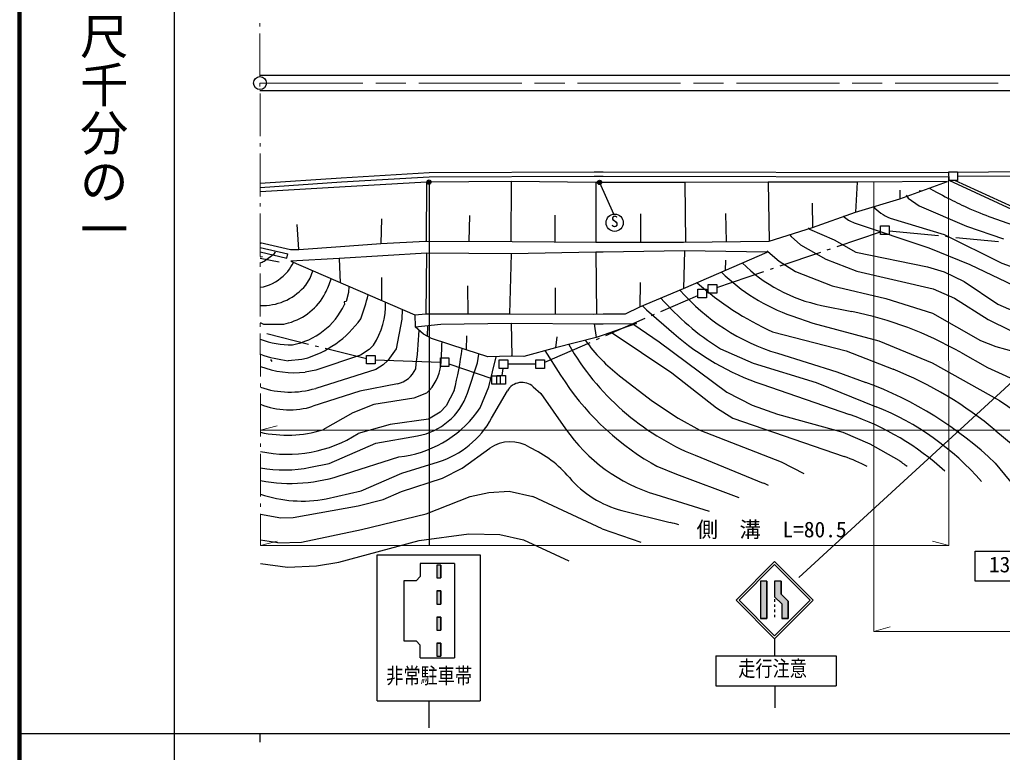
# Model space of a CAD drawing. Units: millimetres, scale not verified. Extents: x 40000 to 680000, y 20000 to 380000.
# Drawn here: x 40000 to 154488, y 202820 to 288241 of the extents above; entities that cross this region are included whole.
import ezdxf
from ezdxf.enums import TextEntityAlignment as Align

# ---------------------------------------------------------------- set-up
doc = ezdxf.new("R2010")
doc.units = ezdxf.units.MM
doc.header["$LTSCALE"] = 1000
doc.header["$PDMODE"] = 32
doc.header["$PDSIZE"] = 500
doc.linetypes.add('CHAIN', pattern=[18.5, 12, -1.5, 3.5, -1.5])
for name, color, linetype, lineweight in [('M-BGD', 7, 'Continuous', 25), ('M-BGD-HTXT', 7, 'Continuous', 13), ('M-BMK', 2, 'CHAIN', 13), ('M-BMK-ROW', 30, 'Continuous', 25), ('M-BMK-SRVR', 3, 'Continuous', 25), ('M-STR-HTXT', 7, 'Continuous', 13), ('M-STR-STRC', 7, 'Continuous', 25), ('M-STR-STRD', 7, 'Continuous', 25), ('M-TTL', 2, 'Continuous', 140), ('M-TTL-BAND', 7, 'Continuous', 25)]:
    doc.layers.add(name, color=color, linetype=linetype, lineweight=lineweight)
doc.styles.add('@ＭＳ ゴシック', font='')
doc.styles.add('ＭＳ ゴシック', font='')
doc.styles.get('@ＭＳ ゴシック').set_extended_font_data('@MS Gothic')
doc.styles.get('ＭＳ ゴシック').set_extended_font_data('MS Gothic')

msp = doc.modelspace()

# ---------------------------------------------------------------- hatches: boundary and pattern name
at = {"layer": 'M-STR-STRC'}
for points in [[(89084, 223152), (89084, 224632), (88584, 224632), (88584, 223152)], [(127044, 222788), (126294, 222788), (126294, 218425), (127044, 218425)], [(128710, 221277), (128710, 222788), (127960, 222788), (127960, 221466), (127960, 221266), (127960, 220966), (128794, 220133), (128794, 218425), (129544, 218425), (129544, 220444)], [(89084, 220112), (89084, 221632), (88584, 221632), (88584, 220112)], [(89084, 217072), (89084, 218592), (88584, 218592), (88584, 217072)], [(89084, 214032), (89084, 215552), (88584, 215552), (88584, 214032)]]:
    msp.add_hatch(color=256, dxfattribs=at).paths.add_polyline_path(points)

# ---------------------------------------------------------------- linework, layer by layer
at = {"layer": 'M-BGD'}
for p, q in [((77473, 269816), (87691, 270423)), ((87691, 270423), (106920, 270481)), ((106920, 270481), (108000, 270480)), ((108000, 270480), (148256, 270419)), ((68015, 269190), (77473, 269816)), ((68016, 268689), (77505, 269317)), ((87387, 269300), (77253, 268724)), ((77505, 269317), (87707, 269923)), ((87387, 269300), (87362, 262419)), ((97251, 269360), (87387, 269300)), ((87707, 269923), (106920, 269981)), ((97251, 269360), (97225, 262383)), ((107133, 269270), (97251, 269360)), ((106920, 269981), (108000, 269980)), ((108000, 269269), (107133, 269270)), ((107133, 269270), (107142, 262293)), ((108000, 269980), (148268, 269919)), ((117508, 269253), (108000, 269269)), ((127221, 269309), (117508, 269253)), ((117508, 269253), (117579, 262309)), ((137576, 269289), (127221, 269309)), ((127221, 269309), (127316, 262410)), ((137576, 269289), (137381, 265782)), ((148106, 269390), (137576, 269289)), ((142528, 267355), (148106, 269390)), ((160341, 263907), (148276, 269474)), ((160467, 264180), (148945, 269496)), ((160467, 264180), (148945, 269496)), ((77253, 268724), (68017, 268178)), ((142532, 268368), (142528, 267355)), ((144807, 268305), (145047, 268272)), ((132349, 266843), (132379, 264026)), ((137381, 265782), (142528, 267355)), ((143269, 267787), (143528, 267438)), ((143528, 267438), (144812, 266534)), ((122252, 265652), (122319, 262358)), ((132379, 264026), (137381, 265782)), ((144812, 266534), (150318, 264166)), ((82169, 265008), (82094, 262154)), ((92427, 265400), (92323, 262401)), ((102363, 265452), (102334, 262337)), ((112343, 265600), (112347, 262300)), ((137234, 264547), (145933, 261651)), ((141410, 265111), (147710, 263198)), ((72296, 264343), (72505, 261452)), ((127316, 262410), (132379, 264026)), ((132032, 263816), (134890, 262579)), ((150318, 264166), (154631, 262682)), ((68024, 262260), (71554, 261431)), ((82094, 262154), (87273, 262420)), ((87273, 262420), (97373, 262382)), ((97373, 262382), (107139, 262293)), ((107139, 262293), (108000, 262294)), ((108000, 262294), (117322, 262307)), ((117322, 262307), (127316, 262410)), ((129679, 263206), (129885, 262954)), ((129885, 262954), (130988, 261991)), ((134890, 262579), (137404, 261124)), ((147710, 263198), (154410, 259866)), ((68025, 261666), (71254, 260932)), ((68026, 261153), (71143, 260444)), ((69693, 260984), (69825, 261175)), ((71554, 261431), (72535, 261454)), ((72535, 261454), (77385, 261806)), ((77385, 261806), (82094, 262154)), ((107128, 261119), (97276, 260926)), ((108000, 261133), (107128, 261119)), ((107128, 261119), (107213, 253922)), ((117448, 261277), (108000, 261133)), ((117448, 261277), (117351, 256881)), ((117351, 256881), (127075, 261137)), ((127075, 261137), (117448, 261277)), ((127103, 261288), (127153, 261229)), ((127153, 261229), (128478, 260103)), ((130988, 261991), (133919, 260325)), ((137404, 261124), (145763, 259426)), ((145933, 261651), (150681, 259691)), ((68027, 260603), (68293, 260610)), ((70228, 259971), (68027, 260408)), ((68474, 260075), (69693, 260984)), ((71143, 260444), (71254, 260932)), ((77232, 260395), (71587, 260065)), ((71587, 260065), (86051, 253812)), ((87417, 261014), (77232, 260395)), ((77232, 260395), (77357, 257570)), ((87417, 261014), (87338, 253957)), ((97276, 260926), (87417, 261014)), ((97276, 260926), (97054, 253960)), ((122223, 260181), (122213, 259009)), ((128478, 260103), (130405, 258881)), ((133919, 260325), (137551, 258926)), ((71252, 258897), (70682, 258351)), ((73828, 258120), (74161, 258952)), ((130405, 258881), (134667, 257189)), ((137551, 258926), (146429, 256855)), ((145763, 259426), (147727, 258832)), ((147727, 258832), (150023, 257711)), ((150681, 259691), (156645, 256872)), ((154410, 259866), (157838, 258606)), ((73328, 257290), (73828, 258120)), ((82144, 258180), (82151, 255498)), ((112289, 257605), (112264, 254750)), ((150023, 257711), (153960, 255067)), ((73091, 257025), (73328, 257290)), ((78336, 257147), (78295, 256417)), ((92165, 257209), (92196, 253959)), ((102400, 256991), (102387, 253937)), ((112264, 254750), (117351, 256881)), ((134667, 257189), (140910, 255737)), ((146429, 256855), (148930, 255756)), ((78035, 255396), (77825, 255338)), ((77825, 255338), (77832, 255034)), ((78295, 256417), (78035, 255396)), ((140910, 255737), (146332, 254004)), ((148930, 255756), (152822, 253268)), ((84546, 254462), (84515, 253308)), ((110601, 253962), (112264, 254750)), ((113039, 254417), (116199, 251661)), ((133426, 254931), (136970, 254213)), ((84515, 253308), (83878, 249853)), ((86051, 253812), (87338, 253957)), ((86051, 253812), (86084, 252446)), ((87338, 253957), (97054, 253960)), ((97054, 253960), (106865, 253918)), ((106865, 253918), (108000, 253932)), ((108000, 253932), (110601, 253962)), ((129965, 253710), (132427, 252846)), ((146332, 254004), (151924, 250846)), ((152822, 253268), (155436, 251990)), ((68037, 252935), (68402, 252757)), ((68402, 252757), (70775, 252730)), ((70775, 252730), (71320, 252880)), ((86084, 252446), (89059, 252726)), ((87058, 251559), (86084, 252446)), ((87519, 251322), (87571, 252586)), ((89059, 252726), (97256, 252842)), ((97256, 252842), (106947, 252788)), ((97256, 252842), (97349, 248995)), ((106947, 252788), (108000, 252796)), ((106947, 252788), (107152, 251179)), ((108000, 252796), (111506, 252822)), ((110087, 252202), (108000, 251474)), ((111875, 252825), (110087, 252202)), ((111506, 252822), (111875, 252825)), ((111555, 252713), (114525, 250676)), ((132427, 252846), (140088, 250799)), ((87980, 251085), (87058, 251559)), ((92030, 249735), (87980, 251085)), ((92073, 251392), (92030, 249735)), ((102595, 251275), (102419, 249987)), ((107152, 251179), (102419, 249987)), ((108000, 251474), (107152, 251179)), ((108924, 251796), (115968, 247052)), ((127707, 251858), (136287, 249634)), ((140088, 250799), (146293, 248243)), ((151924, 250846), (153748, 250143)), ((80724, 249789), (79717, 249109)), ((81214, 250302), (80724, 249789)), ((83878, 249853), (82907, 248507)), ((94535, 248926), (92030, 249735)), ((102419, 249987), (98757, 248987)), ((101195, 249653), (103029, 246778)), ((114525, 250676), (122397, 244801)), ((121523, 249929), (121659, 249851)), ((121659, 249851), (125460, 248188)), ((136287, 249634), (141752, 247483)), ((153748, 250143), (159438, 248565)), ((69216, 248607), (69390, 248400)), ((72858, 248613), (71268, 248474)), ((73086, 248677), (72858, 248613)), ((79717, 249109), (74505, 247383)), ((82907, 248507), (82364, 248007)), ((93338, 248231), (93503, 249259)), ((97266, 248993), (94535, 248926)), ((94675, 245440), (95505, 248950)), ((98757, 248987), (97266, 248993)), ((128302, 249341), (135189, 247201)), ((149601, 249459), (152750, 247670)), ((74505, 247383), (73277, 247129)), ((81484, 247450), (74489, 245257)), ((82364, 248007), (81484, 247450)), ((92173, 244688), (93338, 248231)), ((125460, 248188), (132807, 245923)), ((146293, 248243), (154157, 243851)), ((152750, 247670), (158089, 245263)), ((109904, 246714), (113719, 243749)), ((115968, 247052), (121181, 242978)), ((135189, 247201), (138594, 245942)), ((84019, 245787), (79629, 244917)), ((93643, 242973), (94675, 245440)), ((99838, 245450), (100735, 244654)), ((126475, 245741), (136679, 242215)), ((132807, 245923), (139777, 243121)), ((79629, 244917), (74169, 243161)), ((85927, 244116), (81263, 243363)), ((87417, 244711), (85927, 244116)), ((90617, 244989), (89679, 243218)), ((94989, 241783), (96821, 244983)), ((100735, 244654), (103602, 240537)), ((122397, 244801), (125328, 243288)), ((81263, 243363), (78832, 242396)), ((89679, 243218), (88992, 242497)), ((93278, 242440), (93643, 242973)), ((113719, 243749), (116731, 241777)), ((121181, 242978), (123082, 241777)), ((125328, 243288), (128281, 242228)), ((154157, 243851), (156113, 242519)), ((78832, 242396), (75310, 240428)), ((87643, 241660), (83168, 241031)), ((88992, 242497), (87643, 241660)), ((116731, 241777), (119239, 240398)), ((123082, 241777), (136071, 237309)), ((128281, 242228), (135914, 240157)), ((83168, 241031), (79423, 239977)), ((81492, 238880), (86356, 239716)), ((119239, 240398), (128716, 236685)), ((135914, 240157), (139055, 238773)), ((153746, 240308), (156879, 237684)), ((76064, 236511), (81492, 238880)), ((91546, 235948), (94760, 238279)), ((139055, 238773), (142412, 236874)), ((77830, 235235), (84169, 237254)), ((118686, 237449), (126622, 234213)), ((73876, 236053), (76064, 236511)), ((84540, 235380), (88786, 236692)), ((89250, 234785), (91546, 235948)), ((113559, 236560), (114242, 236177)), ((114242, 236177), (116509, 235237)), ((128716, 236685), (131362, 235348)), ((153670, 236538), (157167, 232221)), ((79805, 233297), (84540, 235380)), ((84502, 233245), (89250, 234785)), ((116509, 235237), (123793, 232533)), ((75708, 232385), (79805, 233297)), ((82341, 232304), (84502, 233245)), ((87363, 230626), (92487, 232661)), ((92487, 232661), (94674, 233119)), ((94674, 233119), (97044, 233258)), ((97044, 233258), (99785, 232665)), ((107874, 228875), (99785, 232665)), ((114134, 232869), (120317, 230950)), ((71850, 230182), (79419, 231568)), ((79419, 231568), (82341, 232304)), ((68066, 230594), (70413, 230142)), ((70413, 230142), (71850, 230182)), ((79825, 228793), (87363, 230626)), ((110155, 231013), (115790, 229616)), ((72838, 227305), (79825, 228793)), ((86550, 227521), (92316, 228291)), ((92316, 228291), (95938, 228224)), ((95938, 228224), (98687, 227590)), ((107874, 228875), (112367, 227332)), ((70081, 227229), (68070, 227575)), ((70081, 227229), (72838, 227305)), ((77190, 224998), (86550, 227521)), ((98687, 227590), (103980, 225129)), ((68073, 224848), (71224, 224420)), ((71224, 224420), (74591, 224546)), ((74591, 224546), (77190, 224998))]:
    msp.add_line(p, q, dxfattribs=at)
msp.add_lwpolyline([(148255, 270480), (149254, 270504), (149279, 269504), (148279, 269480)], close=True, dxfattribs=at)
for points in [[(149256, 270443), (167341, 270654), (187340, 270688), (207340, 270723), (225075, 270754)], [(149267, 269985), (167374, 270074), (187373, 270109), (193152, 270118)]]:
    msp.add_lwpolyline(points, dxfattribs=at)
for centre, radius, start, end in [((143328, 270008), 5259, 221.99749, 248.61264), ((138659, 268404), 4111, 228.65382, 249.71717), ((133960, 265780), 2751, 221.55701, 225.53476), ((64432, 266695), 5812, 308.18135, 309.80079), ((65666, 266295), 6825, 290.24472, 294.29146), ((61913, 265400), 11380, 325.14869, 331.28637), ((137101, 274360), 21848, 225.37958, 250.93814), ((137096, 272880), 18320, 225.22043, 258.44376), ((67431, 261610), 4604, 277.4914, 314.93089), ((63508, 262373), 13516, 333.48915, 341.23307), ((68298, 261398), 6488, 267.66758, 317.62476), ((135583, 273083), 24834, 221.27546, 252.9509), ((142099, 283505), 34766, 228.22847, 245.54536), ((69407, 259629), 7014, 285.82151, 332.04059), ((64307, 259551), 16625, 338.13679, 348.28085), ((138657, 276765), 31839, 221.2377, 237.44248), ((70306, 258492), 8282, 280.17172, 335.32532), ((74355, 254921), 8269, 326.03855, 2.60168), ((122663, 265346), 14563, 226.00835, 228.63443), ((128392, 212267), 42814, 60.30548, 78.44337), ((167283, 284597), 32396, 245.71729, 264.57661), ((69857, 260330), 12091, 285.48875, 324.80071), ((19996, 255776), 66660, 352.90853, 356.77104), ((71456, 259630), 9295, 248.43193, 271.92956), ((122226, 262602), 20107, 215.7193, 232.20583), ((136118, 274358), 30198, 228.73066, 251.37826), ((20035, 252562), 69197, 356.17386, 358.43826), ((53643, 254514), 38181, 345.55333, 353.05426), ((130026, 265192), 29972, 209.62218, 247.7674), ((73312, 264383), 16039, 250.81412, 262.67548), ((72168, 259224), 12146, 250.1485, 275.23715), ((83339, 248774), 3063, 282.82229, 336.38976), ((83790, 248617), 5330, 312.88027, 352.7589), ((125479, 206666), 43942, 49.96132, 68.26337), ((129613, 263639), 31480, 212.38464, 239.33749), ((71475, 255502), 10680, 251.27489, 286.3927), ((98523, 243966), 1983, 48.46168, 149.14556), ((123293, 204623), 44060, 46.41505, 69.67942), ((85016, 247174), 7577, 280.18475, 340.8473), ((71455, 252106), 9348, 248.63434, 286.88096), ((127787, 213248), 32189, 41.02934, 68.13112), ((82702, 250424), 13251, 276.35673, 322.95044), ((85560, 246947), 10750, 287.46112, 331.29362), ((126247, 212071), 31899, 47.55495, 70.91084), ((71143, 254012), 14209, 257.44028, 287.05346), ((119908, 251865), 19855, 214.78916, 253.09289), ((71222, 252750), 15179, 257.96429, 302.70308), ((97150, 234801), 4221, 57.27942, 124.4969), ((93956, 226361), 13182, 40.07439, 65.4555), ((129395, 218433), 20022, 62.11817, 70.52139), ((70750, 251499), 15759, 260.16624, 281.44148), ((124058, 211609), 31228, 51.73213, 54.00332), ((71582, 253126), 18951, 259.29251, 289.25136), ((113326, 242855), 12259, 220.78148, 255.01116), ((112261, 199033), 37998, 66.76041, 67.79332), ((72890, 247019), 14903, 251.10227, 280.90209), ((106643, 192513), 38213, 74.57925, 76.15141)]:
    msp.add_arc(centre, radius, start, end, dxfattribs=at)
msp.add_open_spline([(146033, 268569), (148361, 267295), (149058, 266923), (151080, 266045), (153254, 265102), (154536, 264729), (156783, 263976), (158167, 263512), (158964, 263322), (160367, 262916), (162880, 262190), (163692, 261984), (166826, 261148)], degree=3, knots=[0, 0, 0, 0, 1, 1, 1, 2, 2, 2, 3, 3, 3, 4, 4, 4, 4], dxfattribs=at)
at = {"layer": 'M-BGD-HTXT'}
for p, q in [((67991, 287841), (67991, 287441)), ((67992, 286641), (67999, 281641)), ((68000, 280841), (68001, 280441)), ((68002, 279641), (68008, 274641)), ((68009, 273841), (68010, 273441)), ((68011, 272641), (68017, 267641)), ((68018, 266841), (68019, 266441)), ((68020, 265641), (68026, 260641)), ((68028, 259841), (68028, 259441)), ((68029, 258641), (68036, 253641)), ((68037, 252841), (68037, 252441)), ((68038, 251641), (68045, 246641)), ((68046, 245841), (68046, 245441)), ((68047, 244641), (68054, 239641)), ((68055, 238841), (68056, 238441)), ((68057, 237641), (68063, 232641)), ((68064, 231841), (68065, 231441)), ((68066, 230641), (68071, 226920))]:
    msp.add_line(p, q, dxfattribs=at)
at = {"layer": 'M-BMK'}
msp.add_line((68000, 280841), (168000, 280841), dxfattribs=at)
at = {"layer": 'M-BMK-ROW'}
for p, q in [((135229, 261792), (140285, 263514)), ((141288, 263639), (147069, 263059)), ((147865, 262979), (148263, 262939)), ((149059, 262860), (154034, 262361)), ((128602, 259536), (133335, 261148)), ((134093, 261406), (134471, 261535)), ((121219, 257023), (126709, 258892)), ((127466, 259150), (127845, 259279)), ((114710, 254223), (119004, 256100)), ((108296, 251419), (112877, 253422)), ((113610, 253742), (113977, 253902)), ((68814, 251632), (73664, 250417)), ((107196, 250938), (107563, 251098)), ((74440, 250222), (74828, 250125)), ((75604, 249931), (80404, 248728)), ((101182, 248309), (106463, 250618)), ((81406, 248585), (89014, 248325)), ((90016, 248134), (94998, 246406)), ((96299, 247575), (96181, 246755)), ((100147, 248075), (96872, 248076)), ((96611, 245753), (96000, 245752)), ((96000, 245752), (96000, 245731))]:
    msp.add_line(p, q, dxfattribs=at)
for points in [[(141298, 263187), (140296, 263187), (140296, 264189), (141298, 264189)], [(120007, 255818), (119004, 255818), (119004, 256820), (120006, 256820)], [(121219, 256351), (120216, 256351), (120216, 257353), (121218, 257353)], [(81406, 248101), (80404, 248101), (80404, 249103), (81406, 249103)], [(90016, 247806), (89014, 247806), (89014, 248808), (90016, 248809)], [(96872, 247575), (95870, 247575), (95870, 248577), (96872, 248578)], [(101149, 247574), (100147, 247574), (100147, 248576), (101149, 248576)]]:
    msp.add_lwpolyline(points, close=True, dxfattribs=at)
for points in [[(96000, 245731), (94998, 245731), (94998, 246733), (95609, 246733)], [(95609, 246733), (95609, 246755), (96611, 246755), (96611, 245753)], [(95609, 246733), (96000, 246734), (96000, 245752)], [(96000, 245752), (95609, 245752), (95609, 246733)]]:
    msp.add_lwpolyline(points, dxfattribs=at)
at = {"layer": 'M-BMK-SRVR'}
msp.add_circle((68000, 280841), 752, dxfattribs=at)
at = {"layer": 'M-STR-HTXT'}
for p, q in [((139501, 216920), (139501, 269266)), ((148209, 269960), (148266, 226920)), ((68053, 240366), (69985, 240884)), ((68053, 240366), (568053, 240362)), ((68071, 226920), (70002, 227437)), ((68071, 226920), (148266, 226920)), ((148266, 226920), (146334, 227437)), ((139501, 216920), (141433, 217437)), ((139501, 216920), (226501, 216920))]:
    msp.add_line(p, q, dxfattribs=at)
at = {"layer": 'M-STR-STRC'}
for p, q in [((87691, 269302), (87691, 226920)), ((107566, 269269), (109180, 265606)), ((181000, 269391), (130785, 223189)), ((81660, 225832), (93660, 225832)), ((81660, 208832), (81660, 225832)), ((93660, 225832), (93660, 208832)), ((151332, 226291), (159732, 226291)), ((151332, 222791), (151332, 226291)), ((90660, 224832), (86660, 224832)), ((86660, 224832), (86660, 223329)), ((88584, 224632), (88584, 223152)), ((89084, 224632), (88584, 224632)), ((89084, 224632), (89084, 223152)), ((90660, 224832), (90660, 213832)), ((123461, 220561), (127961, 225061)), ((123815, 220561), (127961, 224707)), ((132462, 220560), (127961, 225061)), ((132108, 220560), (127961, 224707)), ((86660, 223329), (86192, 222832)), ((86192, 222832), (84744, 222832)), ((84744, 222832), (84744, 215832)), ((88584, 223152), (89084, 223152)), ((126294, 222788), (126294, 218425)), ((127044, 222788), (126294, 222788)), ((127044, 222788), (127044, 218425)), ((128710, 222788), (127960, 222788)), ((127960, 222788), (127960, 221466)), ((128710, 222788), (128710, 221277)), ((159732, 222791), (151332, 222791)), ((88584, 221632), (89084, 221632)), ((88584, 221632), (88584, 220112)), ((89084, 221632), (89084, 220112)), ((127960, 221466), (127960, 221266)), ((127960, 221266), (127960, 220966)), ((128794, 220133), (127960, 220966)), ((129544, 220444), (128710, 221277)), ((88584, 220112), (89084, 220112)), ((123461, 220561), (127961, 216060)), ((123815, 220561), (127961, 216414)), ((127960, 220666), (127960, 220366)), ((127960, 220066), (127960, 219766)), ((127961, 216414), (132108, 220560)), ((127962, 216060), (132462, 220560)), ((128794, 220133), (128794, 218425)), ((129544, 220444), (129544, 218425)), ((127960, 219466), (127960, 219166)), ((127960, 218866), (127960, 218566)), ((88584, 218592), (89084, 218592)), ((88584, 218592), (88584, 217072)), ((89084, 218592), (89084, 217072)), ((127044, 218425), (126294, 218425)), ((129544, 218425), (128794, 218425)), ((88584, 217072), (89084, 217072)), ((84744, 215832), (86186, 215832)), ((86186, 215832), (86660, 215325)), ((86660, 213832), (86660, 215325)), ((88584, 215552), (89084, 215552)), ((88584, 215552), (88584, 214032)), ((89084, 215552), (89084, 214032)), ((127961, 216060), (127961, 214060)), ((86660, 213832), (90660, 213832)), ((88584, 214032), (89084, 214032)), ((121120, 214066), (135120, 214066)), ((121120, 214066), (121120, 210566)), ((135120, 214066), (135120, 210566)), ((121120, 210566), (135120, 210566)), ((127973, 210566), (127973, 208010)), ((81660, 208832), (93660, 208832)), ((87660, 208832), (87660, 205689))]:
    msp.add_line(p, q, dxfattribs=at)
for points in [[(89084, 223152), (89084, 224632), (88584, 224632), (88584, 223152)], [(127044, 222788), (126294, 222788), (126294, 218425), (127044, 218425)], [(128710, 221277), (128710, 222788), (127960, 222788), (127960, 221466), (127960, 221266), (127960, 220966), (128794, 220133), (128794, 218425), (129544, 218425), (129544, 220444)], [(89084, 220112), (89084, 221632), (88584, 221632), (88584, 220112)], [(89084, 217072), (89084, 218592), (88584, 218592), (88584, 217072)], [(89084, 214032), (89084, 215552), (88584, 215552), (88584, 214032)]]:
    msp.add_lwpolyline(points, close=True, dxfattribs=at)
for centre, radius in [((87691, 269302), 150), ((87691, 269302), 120), ((87691, 269302), 90), ((87691, 269302), 60), ((87691, 269302), 30), ((107566, 269269), 150), ((107566, 269269), 120), ((107566, 269269), 90), ((107566, 269269), 60), ((107566, 269269), 30), ((109321, 264567), 1006)]:
    msp.add_circle(centre, radius, dxfattribs=at)
for p in [(87691, 269302), (107566, 269269)]:
    msp.add_point(p, dxfattribs=at)
at = {"layer": 'M-STR-STRD'}
for p, q in [((226765, 281741), (68000, 281741)), ((227082, 279941), (68000, 279941))]:
    msp.add_line(p, q, dxfattribs=at)
at = {"layer": 'M-TTL'}
msp.add_line((40000, 380000), (40000, 20000), dxfattribs=at)
at = {"layer": 'M-TTL-BAND'}
for p, q in [((58000, 370000), (58000, 20000)), ((40000, 205000), (579000, 205000)), ((68000, 205000), (68000, 204000))]:
    msp.add_line(p, q, dxfattribs=at)

# ---------------------------------------------------------------- texts
at = {"layer": 'M-STR-HTXT', "style": 'ＭＳ ゴシック'}
msp.add_text('側\u3000溝\u3000L=80.5', height=1833, dxfattribs=at).set_placement((118862, 227335), align=Align.BOTTOM_LEFT)
at = {"layer": 'M-STR-STRC', "style": 'ＭＳ ゴシック'}
msp.add_text('S', height=1320, dxfattribs=at).set_placement((109321, 263667), align=Align.BOTTOM_CENTER)
msp.add_text('13.4', height=1833, dxfattribs=at).set_placement((152919, 223254), align=Align.BOTTOM_LEFT)
at = {"layer": 'M-STR-STRC', "style": 'ＭＳ ゴシック', "width": 0.8}
for s, p in [('非常駐車帯', (82703, 210296)), ('走行注意', (123717, 211122))]:
    msp.add_text(s, height=1833, dxfattribs=at).set_placement(p, align=Align.BOTTOM_LEFT)
at = {"layer": 'M-TTL-BAND', "style": '@ＭＳ ゴシック'}
msp.add_text('縮尺千分の一', height=4124, rotation=270, dxfattribs=at).set_placement((49777, 261030), align=Align.MIDDLE_RIGHT)

doc.saveas('drawing.dxf')
